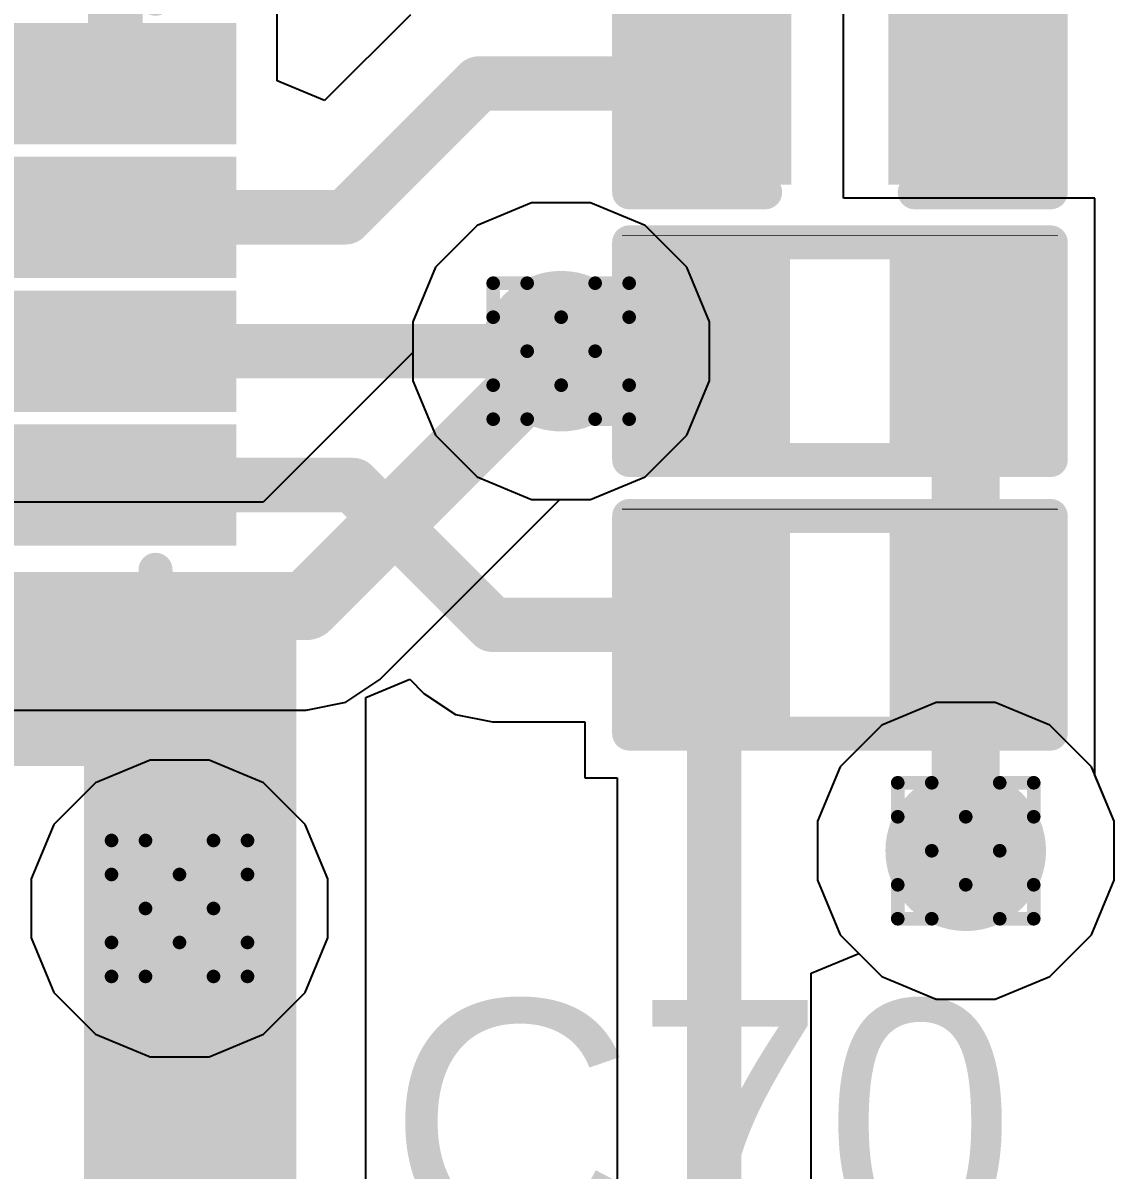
# Model space of a CAD drawing. Header units: inches. Extents: x -11 to 5379, y 0 to 5429.
# Drawn here: x 112.319 to 116.395, y 20.162 to 24.448 of the extents above; entities that cross this region are included whole.
import ezdxf

# ---------------------------------------------------------------- set-up
doc = ezdxf.new("R2010")
doc.units = ezdxf.units.IN
for name, color, linetype in [('Bottom Layer', 5, 'Continuous'), ('Drill Drawing', 1, 'Continuous'), ('GND', 16, 'Continuous'), ('PWR', 76, 'Continuous'), ('Top Layer', 1, 'Continuous'), ('Top Overlay', 2, 'Continuous'), ('Top Paste', 8, 'Continuous'), ('Top Solder', 216, 'Continuous'), ('Via Holes', 16, 'Continuous')]:
    doc.layers.add(name, color=color, linetype=linetype)
doc.styles.add('Arial', font='', dxfattribs={"height": 0.2})
doc.styles.get('Arial').set_extended_font_data('Arial')

# ---------------------------------------------------------------- blocks, each defined once
blk = doc.blocks.new('16_QFN__3_3___100')
at = {"layer": 'Top Layer'}
for points in [[(-0.875, 1.8), (-0.625, 1.8), (-0.625, 1.1), (-0.875, 1.1)], [(-0.375, 1.8), (-0.125, 1.8), (-0.125, 1.1), (-0.375, 1.1)], [(0.125, 1.8), (0.375, 1.8), (0.375, 1.1), (0.125, 1.1)], [(0.625, 1.8), (0.875, 1.8), (0.875, 1.1), (0.625, 1.1)], [(-1.1, 0.875), (-1.1, 0.625), (-1.8, 0.625), (-1.8, 0.875)], [(1.8, 0.875), (1.8, 0.625), (1.1, 0.625), (1.1, 0.875)], [(-0.85, 0.85), (0.85, 0.85), (0.85, -0.85), (-0.85, -0.85)], [(-1.1, 0.375), (-1.1, 0.125), (-1.8, 0.125), (-1.8, 0.375)], [(1.8, 0.375), (1.8, 0.125), (1.1, 0.125), (1.1, 0.375)], [(-1.1, -0.125), (-1.1, -0.375), (-1.8, -0.375), (-1.8, -0.125)], [(1.8, -0.125), (1.8, -0.375), (1.1, -0.375), (1.1, -0.125)], [(-1.1, -0.625), (-1.1, -0.875), (-1.8, -0.875), (-1.8, -0.625)], [(1.8, -0.625), (1.8, -0.875), (1.1, -0.875), (1.1, -0.625)], [(-0.875, -1.1), (-0.625, -1.1), (-0.625, -1.8), (-0.875, -1.8)], [(-0.375, -1.1), (-0.125, -1.1), (-0.125, -1.8), (-0.375, -1.8)], [(0.125, -1.1), (0.375, -1.1), (0.375, -1.8), (0.125, -1.8)], [(0.625, -1.1), (0.875, -1.1), (0.875, -1.8), (0.625, -1.8)]]:
    blk.add_hatch(color=1, dxfattribs=at).paths.add_polyline_path(points)
at = {"layer": 'Top Paste'}
for points in [[(-0.875, 1.8), (-0.625, 1.8), (-0.625, 1.1), (-0.875, 1.1)], [(-0.375, 1.8), (-0.125, 1.8), (-0.125, 1.1), (-0.375, 1.1)], [(0.125, 1.8), (0.375, 1.8), (0.375, 1.1), (0.125, 1.1)], [(0.625, 1.8), (0.875, 1.8), (0.875, 1.1), (0.625, 1.1)], [(-1.1, 0.875), (-1.1, 0.625), (-1.8, 0.625), (-1.8, 0.875)], [(1.8, 0.875), (1.8, 0.625), (1.1, 0.625), (1.1, 0.875)], [(-0.85, 0.85), (0.85, 0.85), (0.85, -0.85), (-0.85, -0.85)], [(-1.1, 0.375), (-1.1, 0.125), (-1.8, 0.125), (-1.8, 0.375)], [(1.8, 0.375), (1.8, 0.125), (1.1, 0.125), (1.1, 0.375)], [(-1.1, -0.125), (-1.1, -0.375), (-1.8, -0.375), (-1.8, -0.125)], [(1.8, -0.125), (1.8, -0.375), (1.1, -0.375), (1.1, -0.125)], [(-1.1, -0.625), (-1.1, -0.875), (-1.8, -0.875), (-1.8, -0.625)], [(1.8, -0.625), (1.8, -0.875), (1.1, -0.875), (1.1, -0.625)], [(-0.875, -1.1), (-0.625, -1.1), (-0.625, -1.8), (-0.875, -1.8)], [(-0.375, -1.1), (-0.125, -1.1), (-0.125, -1.8), (-0.375, -1.8)], [(0.125, -1.1), (0.375, -1.1), (0.375, -1.8), (0.125, -1.8)], [(0.625, -1.1), (0.875, -1.1), (0.875, -1.8), (0.625, -1.8)]]:
    blk.add_hatch(color=8, dxfattribs=at).paths.add_polyline_path(points)
at = {"layer": 'Top Solder'}
for points in [[(-0.9766, 1.9016), (-0.5234, 1.9016), (-0.5234, 0.9984), (-0.9766, 0.9984)], [(-0.4766, 1.9016), (-0.0234, 1.9016), (-0.0234, 0.9984), (-0.4766, 0.9984)], [(0.0234, 1.9016), (0.4766, 1.9016), (0.4766, 0.9984), (0.0234, 0.9984)], [(0.5234, 1.9016), (0.9766, 1.9016), (0.9766, 0.9984), (0.5234, 0.9984)], [(-0.9984, 0.9766), (-0.9984, 0.5234), (-1.9016, 0.5234), (-1.9016, 0.9766)], [(-0.9516, 0.9516), (0.9516, 0.9516), (0.9516, -0.9516), (-0.9516, -0.9516)], [(1.9016, 0.9766), (1.9016, 0.5234), (0.9984, 0.5234), (0.9984, 0.9766)], [(-0.9984, 0.4766), (-0.9984, 0.0234), (-1.9016, 0.0234), (-1.9016, 0.4766)], [(1.9016, 0.4766), (1.9016, 0.0234), (0.9984, 0.0234), (0.9984, 0.4766)], [(-0.9984, -0.0234), (-0.9984, -0.4766), (-1.9016, -0.4766), (-1.9016, -0.0234)], [(1.9016, -0.0234), (1.9016, -0.4766), (0.9984, -0.4766), (0.9984, -0.0234)], [(-0.9984, -0.5234), (-0.9984, -0.9766), (-1.9016, -0.9766), (-1.9016, -0.5234)], [(1.9016, -0.5234), (1.9016, -0.9766), (0.9984, -0.9766), (0.9984, -0.5234)], [(-0.9766, -0.9984), (-0.5234, -0.9984), (-0.5234, -1.9016), (-0.9766, -1.9016)], [(-0.4766, -0.9984), (-0.0234, -0.9984), (-0.0234, -1.9016), (-0.4766, -1.9016)], [(0.0234, -0.9984), (0.4766, -0.9984), (0.4766, -1.9016), (0.0234, -1.9016)], [(0.5234, -0.9984), (0.9766, -0.9984), (0.9766, -1.9016), (0.5234, -1.9016)]]:
    blk.add_hatch(color=216, dxfattribs=at).paths.add_polyline_path(points)
at = {"layer": 'Top Overlay'}
for points in [[(-1.0668, 1.6002, 0.127, 0.127, 0), (-1.6002, 1.6002, 0.127, 0.127, 0)], [(-1.6002, 1.0668, 0.127, 0.127, 0), (-1.6002, 1.6002, 0.127, 0.127, 0)], [(1.6002, 1.6002, 0.127, 0.127, 0), (1.0668, 1.6002, 0.127, 0.127, 0)], [(1.6002, 1.0668, 0.127, 0.127, 0), (1.6002, 1.6002, 0.127, 0.127, 0)], [(-2.0828, 0.635, 0.127, 0.127, 0), (-2.0828, 0.889, 0.127, 0.127, 0)], [(-1.9558, 0.762, 0.127, 0.127, 0), (-2.0828, 0.889, 0.127, 0.127, 0)], [(-2.0828, 0.635, 0.127, 0.127, 0), (-1.9558, 0.762, 0.127, 0.127, 0)], [(-1.6002, -1.6002, 0.127, 0.127, 0), (-1.6002, -1.0668, 0.127, 0.127, 0)], [(1.6002, -1.6002, 0.127, 0.127, 0), (1.6002, -1.0668, 0.127, 0.127, 0)], [(-1.0668, -1.6002, 0.127, 0.127, 0), (-1.6002, -1.6002, 0.127, 0.127, 0)], [(1.6002, -1.6002, 0.127, 0.127, 0), (1.0668, -1.6002, 0.127, 0.127, 0)]]:
    blk.add_lwpolyline(points, format="xyseb", dxfattribs=at)
for points in [[(-1.632, 1.6002, 0.0635, 0.0635, 1), (-1.5684, 1.6002, 0.0635, 0.0635, 1)], [(-1.632, 1.6002, 0.0635, 0.0635, 1), (-1.5684, 1.6002, 0.0635, 0.0635, 1)], [(-1.0985, 1.6002, 0.0635, 0.0635, 1), (-1.0351, 1.6002, 0.0635, 0.0635, 1)], [(1.035, 1.6002, 0.0635, 0.0635, 1), (1.0985, 1.6002, 0.0635, 0.0635, 1)], [(1.5684, 1.6002, 0.0635, 0.0635, 1), (1.6319, 1.6002, 0.0635, 0.0635, 1)], [(1.5684, 1.6002, 0.0635, 0.0635, 1), (1.6319, 1.6002, 0.0635, 0.0635, 1)], [(-1.632, 1.0668, 0.0635, 0.0635, 1), (-1.5684, 1.0668, 0.0635, 0.0635, 1)], [(1.5684, 1.0668, 0.0635, 0.0635, 1), (1.6319, 1.0668, 0.0635, 0.0635, 1)], [(-2.1145, 0.889, 0.0635, 0.0635, 1), (-2.0511, 0.889, 0.0635, 0.0635, 1)], [(-2.1145, 0.889, 0.0635, 0.0635, 1), (-2.0511, 0.889, 0.0635, 0.0635, 1)], [(-1.9875, 0.762, 0.0635, 0.0635, 1), (-1.9241, 0.762, 0.0635, 0.0635, 1)], [(-1.9875, 0.762, 0.0635, 0.0635, 1), (-1.9241, 0.762, 0.0635, 0.0635, 1)], [(-2.1145, 0.635, 0.0635, 0.0635, 1), (-2.0511, 0.635, 0.0635, 0.0635, 1)], [(-2.1145, 0.635, 0.0635, 0.0635, 1), (-2.0511, 0.635, 0.0635, 0.0635, 1)], [(-1.632, -1.0668, 0.0635, 0.0635, 1), (-1.5684, -1.0668, 0.0635, 0.0635, 1)], [(1.5684, -1.0668, 0.0635, 0.0635, 1), (1.6319, -1.0668, 0.0635, 0.0635, 1)], [(-1.632, -1.6002, 0.0635, 0.0635, 1), (-1.5684, -1.6002, 0.0635, 0.0635, 1)], [(-1.632, -1.6002, 0.0635, 0.0635, 1), (-1.5684, -1.6002, 0.0635, 0.0635, 1)], [(-1.0985, -1.6002, 0.0635, 0.0635, 1), (-1.0351, -1.6002, 0.0635, 0.0635, 1)], [(1.035, -1.6002, 0.0635, 0.0635, 1), (1.0985, -1.6002, 0.0635, 0.0635, 1)], [(1.5684, -1.6002, 0.0635, 0.0635, 1), (1.6319, -1.6002, 0.0635, 0.0635, 1)], [(1.5684, -1.6002, 0.0635, 0.0635, 1), (1.6319, -1.6002, 0.0635, 0.0635, 1)]]:
    blk.add_lwpolyline(points, format="xyseb", close=True, dxfattribs=at)
blk = doc.blocks.new('R___0402_288')
at = {"layer": 'Top Layer'}
for points in [[(-0.6985, -0.3175), (-0.6985, 0.3175), (-0.2413, 0.3175), (-0.2413, -0.3175)], [(0.2413, -0.3175), (0.2413, 0.3175), (0.6985, 0.3175), (0.6985, -0.3175)]]:
    blk.add_hatch(color=1, dxfattribs=at).paths.add_polyline_path(points)
at = {"layer": 'Top Paste'}
for points in [[(-0.6985, -0.3175), (-0.6985, 0.3175), (-0.2413, 0.3175), (-0.2413, -0.3175)], [(0.2413, -0.3175), (0.2413, 0.3175), (0.6985, 0.3175), (0.6985, -0.3175)]]:
    blk.add_hatch(color=8, dxfattribs=at).paths.add_polyline_path(points)
at = {"layer": 'Top Solder'}
for points in [[(-0.7535, -0.3725), (-0.7535, 0.3725), (-0.1863, 0.3725), (-0.1863, -0.3725)], [(0.1863, -0.3725), (0.1863, 0.3725), (0.7535, 0.3725), (0.7535, -0.3725)]]:
    blk.add_hatch(color=216, dxfattribs=at).paths.add_polyline_path(points)
at = {"layer": 'Top Overlay'}
for points in [[(0.7874, 0.4064, 0.127, 0.127, 0), (-0.7874, 0.4064, 0.127, 0.127, 0)], [(-0.7874, 0.4064, 0.127, 0.127, 0), (-0.7874, -0.4064, 0.127, 0.127, 0)], [(0.7874, 0.4064, 0.127, 0.127, 0), (0.7874, -0.4064, 0.127, 0.127, 0)], [(0.7874, -0.4064, 0.127, 0.127, 0), (-0.7874, -0.4064, 0.127, 0.127, 0)], [(0.8128, -0.4318, 0.00323, 0.00323, 0), (-0.8128, -0.4318, 0.00323, 0.00323, 0)]]:
    blk.add_lwpolyline(points, format="xyseb", dxfattribs=at)
for points in [[(-0.8191, 0.4064, 0.0635, 0.0635, 1), (-0.7556, 0.4064, 0.0635, 0.0635, 1)], [(-0.8191, 0.4064, 0.0635, 0.0635, 1), (-0.7556, 0.4064, 0.0635, 0.0635, 1)], [(0.7556, 0.4064, 0.0635, 0.0635, 1), (0.8191, 0.4064, 0.0635, 0.0635, 1)], [(0.7556, 0.4064, 0.0635, 0.0635, 1), (0.8191, 0.4064, 0.0635, 0.0635, 1)], [(-0.8191, -0.4064, 0.0635, 0.0635, 1), (-0.7556, -0.4064, 0.0635, 0.0635, 1)], [(-0.8191, -0.4064, 0.0635, 0.0635, 1), (-0.7556, -0.4064, 0.0635, 0.0635, 1)], [(0.7556, -0.4064, 0.0635, 0.0635, 1), (0.8191, -0.4064, 0.0635, 0.0635, 1)], [(0.7556, -0.4064, 0.0635, 0.0635, 1), (0.8191, -0.4064, 0.0635, 0.0635, 1)], [(-0.8136, -0.4318, 0.00161, 0.00161, 1), (-0.812, -0.4318, 0.00161, 0.00161, 1)], [(0.812, -0.4318, 0.00161, 0.00161, 1), (0.8136, -0.4318, 0.00161, 0.00161, 1)]]:
    blk.add_lwpolyline(points, format="xyseb", close=True, dxfattribs=at)
blk = doc.blocks.new('R___0402_290')
at = {"layer": 'Top Layer'}
for points in [[(-0.6985, -0.3175), (-0.6985, 0.3175), (-0.2413, 0.3175), (-0.2413, -0.3175)], [(0.2413, -0.3175), (0.2413, 0.3175), (0.6985, 0.3175), (0.6985, -0.3175)]]:
    blk.add_hatch(color=1, dxfattribs=at).paths.add_polyline_path(points)
at = {"layer": 'Top Paste'}
for points in [[(-0.6985, -0.3175), (-0.6985, 0.3175), (-0.2413, 0.3175), (-0.2413, -0.3175)], [(0.2413, -0.3175), (0.2413, 0.3175), (0.6985, 0.3175), (0.6985, -0.3175)]]:
    blk.add_hatch(color=8, dxfattribs=at).paths.add_polyline_path(points)
at = {"layer": 'Top Solder'}
for points in [[(-0.7535, -0.3725), (-0.7535, 0.3725), (-0.1863, 0.3725), (-0.1863, -0.3725)], [(0.1863, -0.3725), (0.1863, 0.3725), (0.7535, 0.3725), (0.7535, -0.3725)]]:
    blk.add_hatch(color=216, dxfattribs=at).paths.add_polyline_path(points)
at = {"layer": 'Top Overlay'}
for points in [[(0.7874, 0.4064, 0.127, 0.127, 0), (-0.7874, 0.4064, 0.127, 0.127, 0)], [(-0.7874, 0.4064, 0.127, 0.127, 0), (-0.7874, -0.4064, 0.127, 0.127, 0)], [(0.7874, 0.4064, 0.127, 0.127, 0), (0.7874, -0.4064, 0.127, 0.127, 0)], [(0.7874, -0.4064, 0.127, 0.127, 0), (-0.7874, -0.4064, 0.127, 0.127, 0)], [(0.8128, -0.4318, 0.00323, 0.00323, 0), (-0.8128, -0.4318, 0.00323, 0.00323, 0)]]:
    blk.add_lwpolyline(points, format="xyseb", dxfattribs=at)
for points in [[(-0.8191, 0.4064, 0.0635, 0.0635, 1), (-0.7556, 0.4064, 0.0635, 0.0635, 1)], [(-0.8191, 0.4064, 0.0635, 0.0635, 1), (-0.7556, 0.4064, 0.0635, 0.0635, 1)], [(0.7556, 0.4064, 0.0635, 0.0635, 1), (0.8191, 0.4064, 0.0635, 0.0635, 1)], [(0.7556, 0.4064, 0.0635, 0.0635, 1), (0.8191, 0.4064, 0.0635, 0.0635, 1)], [(-0.8191, -0.4064, 0.0635, 0.0635, 1), (-0.7556, -0.4064, 0.0635, 0.0635, 1)], [(-0.8191, -0.4064, 0.0635, 0.0635, 1), (-0.7556, -0.4064, 0.0635, 0.0635, 1)], [(0.7556, -0.4064, 0.0635, 0.0635, 1), (0.8191, -0.4064, 0.0635, 0.0635, 1)], [(0.7556, -0.4064, 0.0635, 0.0635, 1), (0.8191, -0.4064, 0.0635, 0.0635, 1)], [(-0.8136, -0.4318, 0.00161, 0.00161, 1), (-0.812, -0.4318, 0.00161, 0.00161, 1)], [(0.812, -0.4318, 0.00161, 0.00161, 1), (0.8136, -0.4318, 0.00161, 0.00161, 1)]]:
    blk.add_lwpolyline(points, format="xyseb", close=True, dxfattribs=at)
blk = doc.blocks.new('C___0402_649')
at = {"layer": 'Top Layer'}
for points in [[(-0.6985, -0.3175), (-0.6985, 0.3175), (-0.2413, 0.3175), (-0.2413, -0.3175)], [(0.2413, -0.3175), (0.2413, 0.3175), (0.6985, 0.3175), (0.6985, -0.3175)]]:
    blk.add_hatch(color=1, dxfattribs=at).paths.add_polyline_path(points)
at = {"layer": 'Top Paste'}
for points in [[(-0.6985, -0.3175), (-0.6985, 0.3175), (-0.2413, 0.3175), (-0.2413, -0.3175)], [(0.2413, -0.3175), (0.2413, 0.3175), (0.6985, 0.3175), (0.6985, -0.3175)]]:
    blk.add_hatch(color=8, dxfattribs=at).paths.add_polyline_path(points)
at = {"layer": 'Top Solder'}
for points in [[(-0.7585, -0.3775), (-0.7585, 0.3775), (-0.1813, 0.3775), (-0.1813, -0.3775)], [(0.1813, -0.3775), (0.1813, 0.3775), (0.7585, 0.3775), (0.7585, -0.3775)]]:
    blk.add_hatch(color=216, dxfattribs=at).paths.add_polyline_path(points)
at = {"layer": 'Top Overlay'}
for points in [[(-0.7874, 0.4064, 0.127, 0.127, 0), (-0.2794, 0.4064, 0.127, 0.127, 0)], [(-0.7874, -0.4064, 0.127, 0.127, 0), (-0.7874, 0.4064, 0.127, 0.127, 0)], [(0.2794, 0.4064, 0.127, 0.127, 0), (0.7874, 0.4064, 0.127, 0.127, 0)], [(0.7874, -0.4064, 0.127, 0.127, 0), (0.7874, 0.4064, 0.127, 0.127, 0)], [(-0.7874, -0.4064, 0.127, 0.127, 0), (-0.2794, -0.4064, 0.127, 0.127, 0)], [(0.2794, -0.4064, 0.127, 0.127, 0), (0.7874, -0.4064, 0.127, 0.127, 0)]]:
    blk.add_lwpolyline(points, format="xyseb", dxfattribs=at)
for points in [[(-0.8191, 0.4064, 0.0635, 0.0635, 1), (-0.7556, 0.4064, 0.0635, 0.0635, 1)], [(-0.8191, 0.4064, 0.0635, 0.0635, 1), (-0.7556, 0.4064, 0.0635, 0.0635, 1)], [(-0.3111, 0.4064, 0.0635, 0.0635, 1), (-0.2477, 0.4064, 0.0635, 0.0635, 1)], [(0.2477, 0.4064, 0.0635, 0.0635, 1), (0.3111, 0.4064, 0.0635, 0.0635, 1)], [(0.7556, 0.4064, 0.0635, 0.0635, 1), (0.8191, 0.4064, 0.0635, 0.0635, 1)], [(0.7556, 0.4064, 0.0635, 0.0635, 1), (0.8191, 0.4064, 0.0635, 0.0635, 1)], [(-0.8191, -0.4064, 0.0635, 0.0635, 1), (-0.7556, -0.4064, 0.0635, 0.0635, 1)], [(-0.8191, -0.4064, 0.0635, 0.0635, 1), (-0.7556, -0.4064, 0.0635, 0.0635, 1)], [(-0.3111, -0.4064, 0.0635, 0.0635, 1), (-0.2477, -0.4064, 0.0635, 0.0635, 1)], [(0.2477, -0.4064, 0.0635, 0.0635, 1), (0.3111, -0.4064, 0.0635, 0.0635, 1)], [(0.7556, -0.4064, 0.0635, 0.0635, 1), (0.8191, -0.4064, 0.0635, 0.0635, 1)], [(0.7556, -0.4064, 0.0635, 0.0635, 1), (0.8191, -0.4064, 0.0635, 0.0635, 1)]]:
    blk.add_lwpolyline(points, format="xyseb", close=True, dxfattribs=at)
blk = doc.blocks.new('C___0402_650')
at = {"layer": 'Top Layer'}
for points in [[(-0.6985, -0.3175), (-0.6985, 0.3175), (-0.2413, 0.3175), (-0.2413, -0.3175)], [(0.2413, -0.3175), (0.2413, 0.3175), (0.6985, 0.3175), (0.6985, -0.3175)]]:
    blk.add_hatch(color=1, dxfattribs=at).paths.add_polyline_path(points)
at = {"layer": 'Top Paste'}
for points in [[(-0.6985, -0.3175), (-0.6985, 0.3175), (-0.2413, 0.3175), (-0.2413, -0.3175)], [(0.2413, -0.3175), (0.2413, 0.3175), (0.6985, 0.3175), (0.6985, -0.3175)]]:
    blk.add_hatch(color=8, dxfattribs=at).paths.add_polyline_path(points)
at = {"layer": 'Top Solder'}
for points in [[(-0.7585, -0.3775), (-0.7585, 0.3775), (-0.1813, 0.3775), (-0.1813, -0.3775)], [(0.1813, -0.3775), (0.1813, 0.3775), (0.7585, 0.3775), (0.7585, -0.3775)]]:
    blk.add_hatch(color=216, dxfattribs=at).paths.add_polyline_path(points)
at = {"layer": 'Top Overlay'}
for points in [[(-0.2794, 0.4064, 0.127, 0.127, 0), (-0.7874, 0.4064, 0.127, 0.127, 0)], [(-0.7874, 0.4064, 0.127, 0.127, 0), (-0.7874, -0.4064, 0.127, 0.127, 0)], [(0.7874, 0.4064, 0.127, 0.127, 0), (0.2794, 0.4064, 0.127, 0.127, 0)], [(0.7874, 0.4064, 0.127, 0.127, 0), (0.7874, -0.4064, 0.127, 0.127, 0)], [(-0.2794, -0.4064, 0.127, 0.127, 0), (-0.7874, -0.4064, 0.127, 0.127, 0)], [(0.7874, -0.4064, 0.127, 0.127, 0), (0.2794, -0.4064, 0.127, 0.127, 0)]]:
    blk.add_lwpolyline(points, format="xyseb", dxfattribs=at)
for points in [[(-0.8191, 0.4064, 0.0635, 0.0635, 1), (-0.7556, 0.4064, 0.0635, 0.0635, 1)], [(-0.8191, 0.4064, 0.0635, 0.0635, 1), (-0.7556, 0.4064, 0.0635, 0.0635, 1)], [(-0.3111, 0.4064, 0.0635, 0.0635, 1), (-0.2477, 0.4064, 0.0635, 0.0635, 1)], [(0.2477, 0.4064, 0.0635, 0.0635, 1), (0.3111, 0.4064, 0.0635, 0.0635, 1)], [(0.7556, 0.4064, 0.0635, 0.0635, 1), (0.8191, 0.4064, 0.0635, 0.0635, 1)], [(0.7556, 0.4064, 0.0635, 0.0635, 1), (0.8191, 0.4064, 0.0635, 0.0635, 1)], [(-0.8191, -0.4064, 0.0635, 0.0635, 1), (-0.7556, -0.4064, 0.0635, 0.0635, 1)], [(-0.8191, -0.4064, 0.0635, 0.0635, 1), (-0.7556, -0.4064, 0.0635, 0.0635, 1)], [(-0.3111, -0.4064, 0.0635, 0.0635, 1), (-0.2477, -0.4064, 0.0635, 0.0635, 1)], [(0.2477, -0.4064, 0.0635, 0.0635, 1), (0.3111, -0.4064, 0.0635, 0.0635, 1)], [(0.7556, -0.4064, 0.0635, 0.0635, 1), (0.8191, -0.4064, 0.0635, 0.0635, 1)], [(0.7556, -0.4064, 0.0635, 0.0635, 1), (0.8191, -0.4064, 0.0635, 0.0635, 1)]]:
    blk.add_lwpolyline(points, format="xyseb", close=True, dxfattribs=at)

msp = doc.modelspace()

# ---------------------------------------------------------------- hatches: boundary and pattern name
at = {"layer": 'Bottom Layer'}
h = msp.add_hatch(color=5, dxfattribs=at)
edge = h.paths.add_edge_path()
edge.add_arc((114.3295, 23.2212), 0.3, 0, 360)
h = msp.add_hatch(color=5, dxfattribs=at)
edge = h.paths.add_edge_path()
edge.add_arc((115.8408, 21.3547), 0.3, 0, 360)
h = msp.add_hatch(color=5, dxfattribs=at)
edge = h.paths.add_edge_path()
edge.add_arc((112.9038, 21.1392), 0.3, 0, 360)
at = {"layer": 'GND'}
h = msp.add_hatch(color=16, dxfattribs=at)
edge = h.paths.add_edge_path()
edge.add_arc((114.3295, 23.2212), 0.3, 0, 360)
h = msp.add_hatch(color=16, dxfattribs=at)
edge = h.paths.add_edge_path()
edge.add_arc((115.8408, 21.3547), 0.3, 0, 360)
h = msp.add_hatch(color=16, dxfattribs=at)
edge = h.paths.add_edge_path()
edge.add_arc((112.9038, 21.1392), 0.3, 0, 360)
at = {"layer": 'PWR'}
h = msp.add_hatch(color=76, dxfattribs=at)
edge = h.paths.add_edge_path()
edge.add_arc((114.3295, 23.2212), 0.3, 0, 360)
h = msp.add_hatch(color=76, dxfattribs=at)
edge = h.paths.add_edge_path()
edge.add_arc((115.8408, 21.3547), 0.3, 0, 360)
h = msp.add_hatch(color=76, dxfattribs=at)
edge = h.paths.add_edge_path()
edge.add_arc((112.9038, 21.1392), 0.3, 0, 360)
at = {"layer": 'Top Layer'}
h = msp.add_hatch(color=1, dxfattribs=at)
edge = h.paths.add_edge_path()
edge.add_arc((114.3295, 23.2212), 0.3, 0, 360)
for points in [[(111.839, 21.6712), (113.3407, 21.6712), (113.3407, 22.3712), (111.839, 22.3712)], [(112.5471, 19.0259), (113.3407, 19.0259), (113.3407, 22.3712), (112.5471, 22.3712)]]:
    msp.add_hatch(color=1, dxfattribs=at).paths.add_polyline_path(points)
h = msp.add_hatch(color=1, dxfattribs=at)
edge = h.paths.add_edge_path()
edge.add_arc((115.8408, 21.3547), 0.3, 0, 360)
h = msp.add_hatch(color=1, dxfattribs=at)
edge = h.paths.add_edge_path()
edge.add_arc((112.9038, 21.1392), 0.3, 0, 360)
at = {"layer": 'Via Holes'}
h = msp.add_hatch(color=7, dxfattribs=at)
edge = h.paths.add_edge_path()
edge.add_arc((114.3295, 23.2212), 0.15, 0, 360)
h = msp.add_hatch(color=7, dxfattribs=at)
edge = h.paths.add_edge_path()
edge.add_arc((115.8408, 21.3547), 0.15, 0, 360)
h = msp.add_hatch(color=7, dxfattribs=at)
edge = h.paths.add_edge_path()
edge.add_arc((112.9038, 21.1392), 0.15, 0, 360)

# ---------------------------------------------------------------- linework, layer by layer
at = {"layer": 'Bottom Layer'}
for p, q in [((114.2193, 23.7752), (114.0157, 23.6909)), ((114.4397, 23.7752), (114.2193, 23.7752)), ((114.6433, 23.6909), (114.4397, 23.7752)), ((114.0157, 23.6909), (113.8599, 23.535)), ((114.7992, 23.535), (114.6433, 23.6909)), ((113.8599, 23.535), (113.7755, 23.3314)), ((114.8835, 23.3314), (114.7992, 23.535)), ((113.7755, 23.3314), (113.7755, 23.2166)), ((114.8835, 23.111), (114.8835, 23.3314)), ((113.7755, 23.2166), (113.2161, 22.6572)), ((114.7992, 22.9074), (114.8835, 23.111)), ((114.6433, 22.7516), (114.7992, 22.9074)), ((114.4397, 22.6672), (114.6433, 22.7516)), ((113.2161, 22.6572), (110.7454, 22.6572)), ((113.6517, 21.9941), (114.3249, 22.6672)), ((114.3249, 22.6672), (114.4397, 22.6672)), ((113.5257, 21.9099), (113.6517, 21.9941)), ((113.3771, 21.8803), (113.5257, 21.9099)), ((115.7306, 21.9087), (115.527, 21.8243)), ((115.951, 21.9087), (115.7306, 21.9087)), ((116.1546, 21.8243), (115.951, 21.9087)), ((110.9063, 21.8803), (113.3771, 21.8803)), ((115.527, 21.8243), (115.3712, 21.6685)), ((116.3105, 21.6685), (116.1546, 21.8243)), ((112.7936, 21.6932), (112.59, 21.6089)), ((113.014, 21.6932), (112.7936, 21.6932)), ((113.2176, 21.6089), (113.014, 21.6932)), ((115.3712, 21.6685), (115.2868, 21.4649)), ((116.3948, 21.4649), (116.3105, 21.6685)), ((112.59, 21.6089), (112.4342, 21.453)), ((113.3735, 21.453), (113.2176, 21.6089)), ((112.4342, 21.453), (112.3498, 21.2494)), ((113.4578, 21.2494), (113.3735, 21.453)), ((115.2868, 21.4649), (115.2868, 21.2445)), ((116.3948, 21.2445), (116.3948, 21.4649)), ((112.3498, 21.2494), (112.3498, 21.029)), ((113.4578, 21.029), (113.4578, 21.2494)), ((115.2868, 21.2445), (115.3712, 21.0408)), ((116.3105, 21.0408), (116.3948, 21.2445)), ((112.3498, 21.029), (112.4342, 20.8254)), ((113.3735, 20.8254), (113.4578, 21.029)), ((115.3712, 21.0408), (115.527, 20.885)), ((116.1546, 20.885), (116.3105, 21.0408)), ((115.527, 20.885), (115.7306, 20.8007)), ((115.951, 20.8007), (116.1546, 20.885)), ((112.4342, 20.8254), (112.59, 20.6696)), ((113.2176, 20.6696), (113.3735, 20.8254)), ((115.7306, 20.8007), (115.951, 20.8007)), ((112.59, 20.6696), (112.7936, 20.5852)), ((113.014, 20.5852), (113.2176, 20.6696)), ((112.7936, 20.5852), (113.014, 20.5852))]:
    msp.add_line(p, q, dxfattribs=at)
for points in [[(113.3771, 22.2688, 0.254, 0.254, 0), (114.3295, 23.2212, 0.254, 0.254, 0)], [(110.7454, 22.2688, 0.254, 0.254, 0), (113.3771, 22.2688, 0.254, 0.254, 0)]]:
    msp.add_lwpolyline(points, format="xyseb", dxfattribs=at)
for points in [[(114.266, 23.2212, 0.127, 0.127, 1), (114.393, 23.2212, 0.127, 0.127, 1)], [(113.3136, 22.2688, 0.127, 0.127, 1), (113.4406, 22.2688, 0.127, 0.127, 1)], [(113.3136, 22.2688, 0.127, 0.127, 1), (113.4406, 22.2688, 0.127, 0.127, 1)]]:
    msp.add_lwpolyline(points, format="xyseb", close=True, dxfattribs=at)
at = {"layer": 'Drill Drawing'}
for points in [[(114.0755, 23.3482, 0.0508, 0.0508, 0), (114.0755, 23.4752, 0.0508, 0.0508, 0)], [(114.0755, 23.4752, 0.0508, 0.0508, 0), (114.2025, 23.4752, 0.0508, 0.0508, 0)], [(114.2025, 23.4752, 0.0508, 0.0508, 0), (114.3295, 23.3482, 0.0508, 0.0508, 0)], [(114.3295, 23.3482, 0.0508, 0.0508, 0), (114.4565, 23.4752, 0.0508, 0.0508, 0)], [(114.4565, 23.4752, 0.0508, 0.0508, 0), (114.5835, 23.4752, 0.0508, 0.0508, 0)], [(114.5835, 23.3482, 0.0508, 0.0508, 0), (114.5835, 23.4752, 0.0508, 0.0508, 0)], [(114.0755, 23.3482, 0.0508, 0.0508, 0), (114.2025, 23.2212, 0.0508, 0.0508, 0)], [(114.4565, 23.2212, 0.0508, 0.0508, 0), (114.5835, 23.3482, 0.0508, 0.0508, 0)], [(114.0755, 23.0942, 0.0508, 0.0508, 0), (114.2025, 23.2212, 0.0508, 0.0508, 0)], [(114.4565, 23.2212, 0.0508, 0.0508, 0), (114.5835, 23.0942, 0.0508, 0.0508, 0)], [(114.0755, 22.9672, 0.0508, 0.0508, 0), (114.0755, 23.0942, 0.0508, 0.0508, 0)], [(114.2025, 22.9672, 0.0508, 0.0508, 0), (114.3295, 23.0942, 0.0508, 0.0508, 0)], [(114.3295, 23.0942, 0.0508, 0.0508, 0), (114.4565, 22.9672, 0.0508, 0.0508, 0)], [(114.5835, 22.9672, 0.0508, 0.0508, 0), (114.5835, 23.0942, 0.0508, 0.0508, 0)], [(114.0755, 22.9672, 0.0508, 0.0508, 0), (114.2025, 22.9672, 0.0508, 0.0508, 0)], [(114.4565, 22.9672, 0.0508, 0.0508, 0), (114.5835, 22.9672, 0.0508, 0.0508, 0)], [(115.5868, 21.4817, 0.0508, 0.0508, 0), (115.5868, 21.6087, 0.0508, 0.0508, 0)], [(115.5868, 21.6087, 0.0508, 0.0508, 0), (115.7138, 21.6087, 0.0508, 0.0508, 0)], [(115.7138, 21.6087, 0.0508, 0.0508, 0), (115.8408, 21.4817, 0.0508, 0.0508, 0)], [(115.8408, 21.4817, 0.0508, 0.0508, 0), (115.9678, 21.6087, 0.0508, 0.0508, 0)], [(115.9678, 21.6087, 0.0508, 0.0508, 0), (116.0948, 21.6087, 0.0508, 0.0508, 0)], [(116.0948, 21.4817, 0.0508, 0.0508, 0), (116.0948, 21.6087, 0.0508, 0.0508, 0)], [(115.5868, 21.4817, 0.0508, 0.0508, 0), (115.7138, 21.3547, 0.0508, 0.0508, 0)], [(115.9678, 21.3547, 0.0508, 0.0508, 0), (116.0948, 21.4817, 0.0508, 0.0508, 0)], [(112.6498, 21.2662, 0.0508, 0.0508, 0), (112.6498, 21.3932, 0.0508, 0.0508, 0)], [(112.6498, 21.3932, 0.0508, 0.0508, 0), (112.7768, 21.3932, 0.0508, 0.0508, 0)], [(112.7768, 21.3932, 0.0508, 0.0508, 0), (112.9038, 21.2662, 0.0508, 0.0508, 0)], [(112.9038, 21.2662, 0.0508, 0.0508, 0), (113.0308, 21.3932, 0.0508, 0.0508, 0)], [(113.0308, 21.3932, 0.0508, 0.0508, 0), (113.1578, 21.3932, 0.0508, 0.0508, 0)], [(113.1578, 21.2662, 0.0508, 0.0508, 0), (113.1578, 21.3932, 0.0508, 0.0508, 0)], [(115.5868, 21.2277, 0.0508, 0.0508, 0), (115.7138, 21.3547, 0.0508, 0.0508, 0)], [(115.9678, 21.3547, 0.0508, 0.0508, 0), (116.0948, 21.2277, 0.0508, 0.0508, 0)], [(112.6498, 21.2662, 0.0508, 0.0508, 0), (112.7768, 21.1392, 0.0508, 0.0508, 0)], [(113.0308, 21.1392, 0.0508, 0.0508, 0), (113.1578, 21.2662, 0.0508, 0.0508, 0)], [(115.5868, 21.1007, 0.0508, 0.0508, 0), (115.5868, 21.2277, 0.0508, 0.0508, 0)], [(115.7138, 21.1007, 0.0508, 0.0508, 0), (115.8408, 21.2277, 0.0508, 0.0508, 0)], [(115.8408, 21.2277, 0.0508, 0.0508, 0), (115.9678, 21.1007, 0.0508, 0.0508, 0)], [(116.0948, 21.1007, 0.0508, 0.0508, 0), (116.0948, 21.2277, 0.0508, 0.0508, 0)], [(112.6498, 21.0122, 0.0508, 0.0508, 0), (112.7768, 21.1392, 0.0508, 0.0508, 0)], [(113.0308, 21.1392, 0.0508, 0.0508, 0), (113.1578, 21.0122, 0.0508, 0.0508, 0)], [(115.5868, 21.1007, 0.0508, 0.0508, 0), (115.7138, 21.1007, 0.0508, 0.0508, 0)], [(115.9678, 21.1007, 0.0508, 0.0508, 0), (116.0948, 21.1007, 0.0508, 0.0508, 0)], [(112.6498, 20.8852, 0.0508, 0.0508, 0), (112.6498, 21.0122, 0.0508, 0.0508, 0)], [(112.7768, 20.8852, 0.0508, 0.0508, 0), (112.9038, 21.0122, 0.0508, 0.0508, 0)], [(112.9038, 21.0122, 0.0508, 0.0508, 0), (113.0308, 20.8852, 0.0508, 0.0508, 0)], [(113.1578, 20.8852, 0.0508, 0.0508, 0), (113.1578, 21.0122, 0.0508, 0.0508, 0)], [(112.6498, 20.8852, 0.0508, 0.0508, 0), (112.7768, 20.8852, 0.0508, 0.0508, 0)], [(113.0308, 20.8852, 0.0508, 0.0508, 0), (113.1578, 20.8852, 0.0508, 0.0508, 0)]]:
    msp.add_lwpolyline(points, format="xyseb", dxfattribs=at)
for points in [[(114.0628, 23.4752, 0.0254, 0.0254, 1), (114.0882, 23.4752, 0.0254, 0.0254, 1)], [(114.0628, 23.4752, 0.0254, 0.0254, 1), (114.0882, 23.4752, 0.0254, 0.0254, 1)], [(114.1898, 23.4752, 0.0254, 0.0254, 1), (114.2152, 23.4752, 0.0254, 0.0254, 1)], [(114.1898, 23.4752, 0.0254, 0.0254, 1), (114.2152, 23.4752, 0.0254, 0.0254, 1)], [(114.4438, 23.4752, 0.0254, 0.0254, 1), (114.4692, 23.4752, 0.0254, 0.0254, 1)], [(114.4438, 23.4752, 0.0254, 0.0254, 1), (114.4692, 23.4752, 0.0254, 0.0254, 1)], [(114.5708, 23.4752, 0.0254, 0.0254, 1), (114.5962, 23.4752, 0.0254, 0.0254, 1)], [(114.5708, 23.4752, 0.0254, 0.0254, 1), (114.5962, 23.4752, 0.0254, 0.0254, 1)], [(114.0628, 23.3482, 0.0254, 0.0254, 1), (114.0882, 23.3482, 0.0254, 0.0254, 1)], [(114.0628, 23.3482, 0.0254, 0.0254, 1), (114.0882, 23.3482, 0.0254, 0.0254, 1)], [(114.3168, 23.3482, 0.0254, 0.0254, 1), (114.3422, 23.3482, 0.0254, 0.0254, 1)], [(114.3168, 23.3482, 0.0254, 0.0254, 1), (114.3422, 23.3482, 0.0254, 0.0254, 1)], [(114.5708, 23.3482, 0.0254, 0.0254, 1), (114.5962, 23.3482, 0.0254, 0.0254, 1)], [(114.5708, 23.3482, 0.0254, 0.0254, 1), (114.5962, 23.3482, 0.0254, 0.0254, 1)], [(114.1898, 23.2212, 0.0254, 0.0254, 1), (114.2152, 23.2212, 0.0254, 0.0254, 1)], [(114.1898, 23.2212, 0.0254, 0.0254, 1), (114.2152, 23.2212, 0.0254, 0.0254, 1)], [(114.4438, 23.2212, 0.0254, 0.0254, 1), (114.4692, 23.2212, 0.0254, 0.0254, 1)], [(114.4438, 23.2212, 0.0254, 0.0254, 1), (114.4692, 23.2212, 0.0254, 0.0254, 1)], [(114.0628, 23.0942, 0.0254, 0.0254, 1), (114.0882, 23.0942, 0.0254, 0.0254, 1)], [(114.0628, 23.0942, 0.0254, 0.0254, 1), (114.0882, 23.0942, 0.0254, 0.0254, 1)], [(114.3168, 23.0942, 0.0254, 0.0254, 1), (114.3422, 23.0942, 0.0254, 0.0254, 1)], [(114.3168, 23.0942, 0.0254, 0.0254, 1), (114.3422, 23.0942, 0.0254, 0.0254, 1)], [(114.5708, 23.0942, 0.0254, 0.0254, 1), (114.5962, 23.0942, 0.0254, 0.0254, 1)], [(114.5708, 23.0942, 0.0254, 0.0254, 1), (114.5962, 23.0942, 0.0254, 0.0254, 1)], [(114.0628, 22.9672, 0.0254, 0.0254, 1), (114.0882, 22.9672, 0.0254, 0.0254, 1)], [(114.0628, 22.9672, 0.0254, 0.0254, 1), (114.0882, 22.9672, 0.0254, 0.0254, 1)], [(114.1898, 22.9672, 0.0254, 0.0254, 1), (114.2152, 22.9672, 0.0254, 0.0254, 1)], [(114.1898, 22.9672, 0.0254, 0.0254, 1), (114.2152, 22.9672, 0.0254, 0.0254, 1)], [(114.4438, 22.9672, 0.0254, 0.0254, 1), (114.4692, 22.9672, 0.0254, 0.0254, 1)], [(114.4438, 22.9672, 0.0254, 0.0254, 1), (114.4692, 22.9672, 0.0254, 0.0254, 1)], [(114.5708, 22.9672, 0.0254, 0.0254, 1), (114.5962, 22.9672, 0.0254, 0.0254, 1)], [(114.5708, 22.9672, 0.0254, 0.0254, 1), (114.5962, 22.9672, 0.0254, 0.0254, 1)], [(115.5741, 21.6087, 0.0254, 0.0254, 1), (115.5995, 21.6087, 0.0254, 0.0254, 1)], [(115.5741, 21.6087, 0.0254, 0.0254, 1), (115.5995, 21.6087, 0.0254, 0.0254, 1)], [(115.7011, 21.6087, 0.0254, 0.0254, 1), (115.7265, 21.6087, 0.0254, 0.0254, 1)], [(115.7011, 21.6087, 0.0254, 0.0254, 1), (115.7265, 21.6087, 0.0254, 0.0254, 1)], [(115.9551, 21.6087, 0.0254, 0.0254, 1), (115.9805, 21.6087, 0.0254, 0.0254, 1)], [(115.9551, 21.6087, 0.0254, 0.0254, 1), (115.9805, 21.6087, 0.0254, 0.0254, 1)], [(116.0821, 21.6087, 0.0254, 0.0254, 1), (116.1075, 21.6087, 0.0254, 0.0254, 1)], [(116.0821, 21.6087, 0.0254, 0.0254, 1), (116.1075, 21.6087, 0.0254, 0.0254, 1)], [(115.5741, 21.4817, 0.0254, 0.0254, 1), (115.5995, 21.4817, 0.0254, 0.0254, 1)], [(115.5741, 21.4817, 0.0254, 0.0254, 1), (115.5995, 21.4817, 0.0254, 0.0254, 1)], [(115.8281, 21.4817, 0.0254, 0.0254, 1), (115.8535, 21.4817, 0.0254, 0.0254, 1)], [(115.8281, 21.4817, 0.0254, 0.0254, 1), (115.8535, 21.4817, 0.0254, 0.0254, 1)], [(116.0821, 21.4817, 0.0254, 0.0254, 1), (116.1075, 21.4817, 0.0254, 0.0254, 1)], [(116.0821, 21.4817, 0.0254, 0.0254, 1), (116.1075, 21.4817, 0.0254, 0.0254, 1)], [(112.6371, 21.3932, 0.0254, 0.0254, 1), (112.6625, 21.3932, 0.0254, 0.0254, 1)], [(112.6371, 21.3932, 0.0254, 0.0254, 1), (112.6625, 21.3932, 0.0254, 0.0254, 1)], [(112.7641, 21.3932, 0.0254, 0.0254, 1), (112.7895, 21.3932, 0.0254, 0.0254, 1)], [(112.7641, 21.3932, 0.0254, 0.0254, 1), (112.7895, 21.3932, 0.0254, 0.0254, 1)], [(113.0181, 21.3932, 0.0254, 0.0254, 1), (113.0435, 21.3932, 0.0254, 0.0254, 1)], [(113.0181, 21.3932, 0.0254, 0.0254, 1), (113.0435, 21.3932, 0.0254, 0.0254, 1)], [(113.1451, 21.3932, 0.0254, 0.0254, 1), (113.1705, 21.3932, 0.0254, 0.0254, 1)], [(113.1451, 21.3932, 0.0254, 0.0254, 1), (113.1705, 21.3932, 0.0254, 0.0254, 1)], [(115.7011, 21.3547, 0.0254, 0.0254, 1), (115.7265, 21.3547, 0.0254, 0.0254, 1)], [(115.7011, 21.3547, 0.0254, 0.0254, 1), (115.7265, 21.3547, 0.0254, 0.0254, 1)], [(115.9551, 21.3547, 0.0254, 0.0254, 1), (115.9805, 21.3547, 0.0254, 0.0254, 1)], [(115.9551, 21.3547, 0.0254, 0.0254, 1), (115.9805, 21.3547, 0.0254, 0.0254, 1)], [(112.6371, 21.2662, 0.0254, 0.0254, 1), (112.6625, 21.2662, 0.0254, 0.0254, 1)], [(112.6371, 21.2662, 0.0254, 0.0254, 1), (112.6625, 21.2662, 0.0254, 0.0254, 1)], [(112.8911, 21.2662, 0.0254, 0.0254, 1), (112.9165, 21.2662, 0.0254, 0.0254, 1)], [(112.8911, 21.2662, 0.0254, 0.0254, 1), (112.9165, 21.2662, 0.0254, 0.0254, 1)], [(113.1451, 21.2662, 0.0254, 0.0254, 1), (113.1705, 21.2662, 0.0254, 0.0254, 1)], [(113.1451, 21.2662, 0.0254, 0.0254, 1), (113.1705, 21.2662, 0.0254, 0.0254, 1)], [(115.5741, 21.2277, 0.0254, 0.0254, 1), (115.5995, 21.2277, 0.0254, 0.0254, 1)], [(115.5741, 21.2277, 0.0254, 0.0254, 1), (115.5995, 21.2277, 0.0254, 0.0254, 1)], [(115.8281, 21.2277, 0.0254, 0.0254, 1), (115.8535, 21.2277, 0.0254, 0.0254, 1)], [(115.8281, 21.2277, 0.0254, 0.0254, 1), (115.8535, 21.2277, 0.0254, 0.0254, 1)], [(116.0821, 21.2277, 0.0254, 0.0254, 1), (116.1075, 21.2277, 0.0254, 0.0254, 1)], [(116.0821, 21.2277, 0.0254, 0.0254, 1), (116.1075, 21.2277, 0.0254, 0.0254, 1)], [(112.7641, 21.1392, 0.0254, 0.0254, 1), (112.7895, 21.1392, 0.0254, 0.0254, 1)], [(112.7641, 21.1392, 0.0254, 0.0254, 1), (112.7895, 21.1392, 0.0254, 0.0254, 1)], [(113.0181, 21.1392, 0.0254, 0.0254, 1), (113.0435, 21.1392, 0.0254, 0.0254, 1)], [(113.0181, 21.1392, 0.0254, 0.0254, 1), (113.0435, 21.1392, 0.0254, 0.0254, 1)], [(115.5741, 21.1007, 0.0254, 0.0254, 1), (115.5995, 21.1007, 0.0254, 0.0254, 1)], [(115.5741, 21.1007, 0.0254, 0.0254, 1), (115.5995, 21.1007, 0.0254, 0.0254, 1)], [(115.7011, 21.1007, 0.0254, 0.0254, 1), (115.7265, 21.1007, 0.0254, 0.0254, 1)], [(115.7011, 21.1007, 0.0254, 0.0254, 1), (115.7265, 21.1007, 0.0254, 0.0254, 1)], [(115.9551, 21.1007, 0.0254, 0.0254, 1), (115.9805, 21.1007, 0.0254, 0.0254, 1)], [(115.9551, 21.1007, 0.0254, 0.0254, 1), (115.9805, 21.1007, 0.0254, 0.0254, 1)], [(116.0821, 21.1007, 0.0254, 0.0254, 1), (116.1075, 21.1007, 0.0254, 0.0254, 1)], [(116.0821, 21.1007, 0.0254, 0.0254, 1), (116.1075, 21.1007, 0.0254, 0.0254, 1)], [(112.6371, 21.0122, 0.0254, 0.0254, 1), (112.6625, 21.0122, 0.0254, 0.0254, 1)], [(112.6371, 21.0122, 0.0254, 0.0254, 1), (112.6625, 21.0122, 0.0254, 0.0254, 1)], [(112.8911, 21.0122, 0.0254, 0.0254, 1), (112.9165, 21.0122, 0.0254, 0.0254, 1)], [(112.8911, 21.0122, 0.0254, 0.0254, 1), (112.9165, 21.0122, 0.0254, 0.0254, 1)], [(113.1451, 21.0122, 0.0254, 0.0254, 1), (113.1705, 21.0122, 0.0254, 0.0254, 1)], [(113.1451, 21.0122, 0.0254, 0.0254, 1), (113.1705, 21.0122, 0.0254, 0.0254, 1)], [(112.6371, 20.8852, 0.0254, 0.0254, 1), (112.6625, 20.8852, 0.0254, 0.0254, 1)], [(112.6371, 20.8852, 0.0254, 0.0254, 1), (112.6625, 20.8852, 0.0254, 0.0254, 1)], [(112.7641, 20.8852, 0.0254, 0.0254, 1), (112.7895, 20.8852, 0.0254, 0.0254, 1)], [(112.7641, 20.8852, 0.0254, 0.0254, 1), (112.7895, 20.8852, 0.0254, 0.0254, 1)], [(113.0181, 20.8852, 0.0254, 0.0254, 1), (113.0435, 20.8852, 0.0254, 0.0254, 1)], [(113.0181, 20.8852, 0.0254, 0.0254, 1), (113.0435, 20.8852, 0.0254, 0.0254, 1)], [(113.1451, 20.8852, 0.0254, 0.0254, 1), (113.1705, 20.8852, 0.0254, 0.0254, 1)], [(113.1451, 20.8852, 0.0254, 0.0254, 1), (113.1705, 20.8852, 0.0254, 0.0254, 1)]]:
    msp.add_lwpolyline(points, format="xyseb", close=True, dxfattribs=at)
at = {"layer": 'GND'}
for p, q in [((114.2193, 23.7752), (114.0157, 23.6909)), ((114.4397, 23.7752), (114.2193, 23.7752)), ((114.6433, 23.6909), (114.4397, 23.7752)), ((114.0157, 23.6909), (113.8599, 23.535)), ((114.7992, 23.535), (114.6433, 23.6909)), ((113.8599, 23.535), (113.7755, 23.3314)), ((114.8835, 23.3314), (114.7992, 23.535)), ((113.7755, 23.3314), (113.7755, 23.111)), ((114.8835, 23.111), (114.8835, 23.3314)), ((113.7755, 23.111), (113.8599, 22.9074)), ((114.7992, 22.9074), (114.8835, 23.111)), ((113.8599, 22.9074), (114.0157, 22.7516)), ((114.6433, 22.7516), (114.7992, 22.9074)), ((114.0157, 22.7516), (114.2193, 22.6672)), ((114.4397, 22.6672), (114.6433, 22.7516)), ((114.2193, 22.6672), (114.4397, 22.6672)), ((115.7306, 21.9087), (115.527, 21.8243)), ((115.951, 21.9087), (115.7306, 21.9087)), ((116.1546, 21.8243), (115.951, 21.9087)), ((115.527, 21.8243), (115.3712, 21.6685)), ((116.3105, 21.6685), (116.1546, 21.8243)), ((112.7936, 21.6932), (112.59, 21.6089)), ((113.014, 21.6932), (112.7936, 21.6932)), ((113.2176, 21.6089), (113.014, 21.6932)), ((115.3712, 21.6685), (115.2868, 21.4649)), ((116.3948, 21.4649), (116.3105, 21.6685)), ((112.59, 21.6089), (112.4342, 21.453)), ((113.3735, 21.453), (113.2176, 21.6089)), ((112.4342, 21.453), (112.3498, 21.2494)), ((113.4578, 21.2494), (113.3735, 21.453)), ((115.2868, 21.4649), (115.2868, 21.2445)), ((116.3948, 21.2445), (116.3948, 21.4649)), ((112.3498, 21.2494), (112.3498, 21.029)), ((113.4578, 21.029), (113.4578, 21.2494)), ((115.2868, 21.2445), (115.3712, 21.0408)), ((116.3105, 21.0408), (116.3948, 21.2445)), ((112.3498, 21.029), (112.4342, 20.8254)), ((113.3735, 20.8254), (113.4578, 21.029)), ((115.3712, 21.0408), (115.527, 20.885)), ((116.1546, 20.885), (116.3105, 21.0408)), ((115.527, 20.885), (115.7306, 20.8007)), ((115.951, 20.8007), (116.1546, 20.885)), ((112.4342, 20.8254), (112.59, 20.6696)), ((113.2176, 20.6696), (113.3735, 20.8254)), ((115.7306, 20.8007), (115.951, 20.8007)), ((112.59, 20.6696), (112.7936, 20.5852)), ((113.014, 20.5852), (113.2176, 20.6696)), ((112.7936, 20.5852), (113.014, 20.5852))]:
    msp.add_line(p, q, dxfattribs=at)
at = {"layer": 'PWR'}
for p, q in [((114.2193, 23.7752), (114.0157, 23.6909)), ((114.4397, 23.7752), (114.2193, 23.7752)), ((114.6433, 23.6909), (114.4397, 23.7752)), ((114.0157, 23.6909), (113.8599, 23.535)), ((114.7992, 23.535), (114.6433, 23.6909)), ((113.8599, 23.535), (113.7755, 23.3314)), ((114.8835, 23.3314), (114.7992, 23.535)), ((113.7755, 23.3314), (113.7755, 23.111)), ((114.8835, 23.111), (114.8835, 23.3314)), ((113.7755, 23.111), (113.8599, 22.9074)), ((114.7992, 22.9074), (114.8835, 23.111)), ((113.8599, 22.9074), (114.0157, 22.7516)), ((114.6433, 22.7516), (114.7992, 22.9074)), ((114.0157, 22.7516), (114.2193, 22.6672)), ((114.4397, 22.6672), (114.6433, 22.7516)), ((114.2193, 22.6672), (114.4397, 22.6672))]:
    msp.add_line(p, q, dxfattribs=at)
at = {"layer": 'Top Layer'}
for p, q in [((115.3836, 23.7927), (115.3836, 24.7927)), ((113.268, 24.231), (113.268, 24.6002)), ((113.7661, 24.4776), (113.4458, 24.1573)), ((113.4458, 24.1573), (113.268, 24.231)), ((116.3234, 23.7927), (115.3836, 23.7927)), ((116.3234, 22.6497), (116.3234, 23.7927)), ((116.3234, 21.6372), (116.3234, 22.6497)), ((113.5997, 21.9278), (113.7639, 21.9958)), ((113.7639, 21.9958), (113.8171, 21.9427)), ((113.8171, 21.9427), (113.9347, 21.8641)), ((113.5997, 19.0259), (113.5997, 21.9278)), ((113.9347, 21.8641), (114.0735, 21.8365)), ((114.0735, 21.8365), (114.0735, 21.8365)), ((114.0735, 21.8365), (114.4184, 21.8365)), ((114.4184, 21.8365), (114.4184, 21.6275)), ((114.4184, 21.6275), (114.5385, 21.6275)), ((114.5385, 21.6275), (114.5385, 19.0692)), ((116.3948, 21.4649), (116.3234, 21.6372)), ((116.3948, 21.2445), (116.3948, 21.4649)), ((116.3105, 21.0408), (116.3948, 21.2445)), ((116.1546, 20.885), (116.3105, 21.0408)), ((115.2636, 20.897), (115.4414, 20.9706)), ((115.4414, 20.9706), (115.527, 20.885)), ((115.2636, 19.0692), (115.2636, 20.897)), ((115.527, 20.885), (115.7306, 20.8007)), ((115.951, 20.8007), (116.1546, 20.885)), ((115.7306, 20.8007), (115.951, 20.8007))]:
    msp.add_line(p, q, dxfattribs=at)
for points in [[(112.664, 24.2212, 0.2032, 0.2032, 0), (112.664, 25.6605, 0.2032, 0.2032, 0)], [(115.8408, 24.2212, 0.254, 0.254, 0), (115.8408, 25.0656, 0.254, 0.254, 0)], [(113.5225, 23.7212, 0.2032, 0.2032, 0), (114.0225, 24.2212, 0.2032, 0.2032, 0)], [(114.0225, 24.2212, 0.2032, 0.2032, 0), (114.901, 24.2212, 0.2032, 0.2032, 0)], [(112.664, 23.7212, 0.2032, 0.2032, 0), (113.5225, 23.7212, 0.2032, 0.2032, 0)], [(112.664, 23.2212, 0.2032, 0.2032, 0), (114.3295, 23.2212, 0.2032, 0.2032, 0)], [(114.3295, 23.2212, 0.2032, 0.2032, 0), (114.901, 23.2212, 0.2032, 0.2032, 0)], [(115.8408, 22.199, 0.254, 0.254, 0), (115.8408, 23.2212, 0.254, 0.254, 0)], [(112.664, 22.7212, 0.2032, 0.2032, 0), (113.5513, 22.7212, 0.2032, 0.2032, 0)], [(113.5513, 22.7212, 0.2032, 0.2032, 0), (114.0735, 22.199, 0.2032, 0.2032, 0)], [(114.0735, 22.199, 0.2032, 0.2032, 0), (114.901, 22.199, 0.2032, 0.2032, 0)], [(114.901, 18.0532, 0.2032, 0.2032, 0), (114.901, 22.199, 0.2032, 0.2032, 0)], [(115.8408, 21.3547, 0.254, 0.254, 0), (115.8408, 22.199, 0.254, 0.254, 0)]]:
    msp.add_lwpolyline(points, format="xyseb", dxfattribs=at)
for points in [[(115.7773, 24.2212, 0.127, 0.127, 1), (115.9043, 24.2212, 0.127, 0.127, 1)], [(112.6132, 24.2212, 0.1016, 0.1016, 1), (112.7148, 24.2212, 0.1016, 0.1016, 1)], [(113.9717, 24.2212, 0.1016, 0.1016, 1), (114.0733, 24.2212, 0.1016, 0.1016, 1)], [(113.9717, 24.2212, 0.1016, 0.1016, 1), (114.0733, 24.2212, 0.1016, 0.1016, 1)], [(114.8502, 24.2212, 0.1016, 0.1016, 1), (114.9518, 24.2212, 0.1016, 0.1016, 1)], [(112.6132, 23.7212, 0.1016, 0.1016, 1), (112.7148, 23.7212, 0.1016, 0.1016, 1)], [(113.4717, 23.7212, 0.1016, 0.1016, 1), (113.5733, 23.7212, 0.1016, 0.1016, 1)], [(113.4717, 23.7212, 0.1016, 0.1016, 1), (113.5733, 23.7212, 0.1016, 0.1016, 1)], [(112.6132, 23.2212, 0.1016, 0.1016, 1), (112.7148, 23.2212, 0.1016, 0.1016, 1)], [(114.2787, 23.2212, 0.1016, 0.1016, 1), (114.3803, 23.2212, 0.1016, 0.1016, 1)], [(114.2787, 23.2212, 0.1016, 0.1016, 1), (114.3803, 23.2212, 0.1016, 0.1016, 1)], [(114.8502, 23.2212, 0.1016, 0.1016, 1), (114.9518, 23.2212, 0.1016, 0.1016, 1)], [(115.7773, 23.2212, 0.127, 0.127, 1), (115.9043, 23.2212, 0.127, 0.127, 1)], [(112.6132, 22.7212, 0.1016, 0.1016, 1), (112.7148, 22.7212, 0.1016, 0.1016, 1)], [(113.5005, 22.7212, 0.1016, 0.1016, 1), (113.6021, 22.7212, 0.1016, 0.1016, 1)], [(113.5005, 22.7212, 0.1016, 0.1016, 1), (113.6021, 22.7212, 0.1016, 0.1016, 1)], [(114.0227, 22.199, 0.1016, 0.1016, 1), (114.1243, 22.199, 0.1016, 0.1016, 1)], [(114.0227, 22.199, 0.1016, 0.1016, 1), (114.1243, 22.199, 0.1016, 0.1016, 1)], [(114.8502, 22.199, 0.1016, 0.1016, 1), (114.9518, 22.199, 0.1016, 0.1016, 1)], [(114.8502, 22.199, 0.1016, 0.1016, 1), (114.9518, 22.199, 0.1016, 0.1016, 1)], [(115.7773, 22.199, 0.127, 0.127, 1), (115.9043, 22.199, 0.127, 0.127, 1)], [(115.7773, 22.199, 0.127, 0.127, 1), (115.9043, 22.199, 0.127, 0.127, 1)], [(115.7773, 21.3547, 0.127, 0.127, 1), (115.9043, 21.3547, 0.127, 0.127, 1)]]:
    msp.add_lwpolyline(points, format="xyseb", close=True, dxfattribs=at)

# ---------------------------------------------------------------- block references
for name, p, rotation in [('16_QFN__3_3___100', (111.214, 23.4712), 270), ('R___0402_290', (115.3709, 23.2212), 180), ('R___0402_288', (115.3709, 22.199), 180), ('C___0402_650', (112.4339, 20.3392), 180)]:
    msp.add_blockref(name, p, dxfattribs=dict(rotation=rotation))
msp.add_blockref('C___0402_649', (115.3709, 24.2212))

# ---------------------------------------------------------------- texts
at = {"layer": 'Top Overlay', "style": 'Arial'}
msp.add_text('C70', height=0.9144, dxfattribs=at).set_placement((113.6822, 19.8822))

doc.saveas('drawing.dxf')
